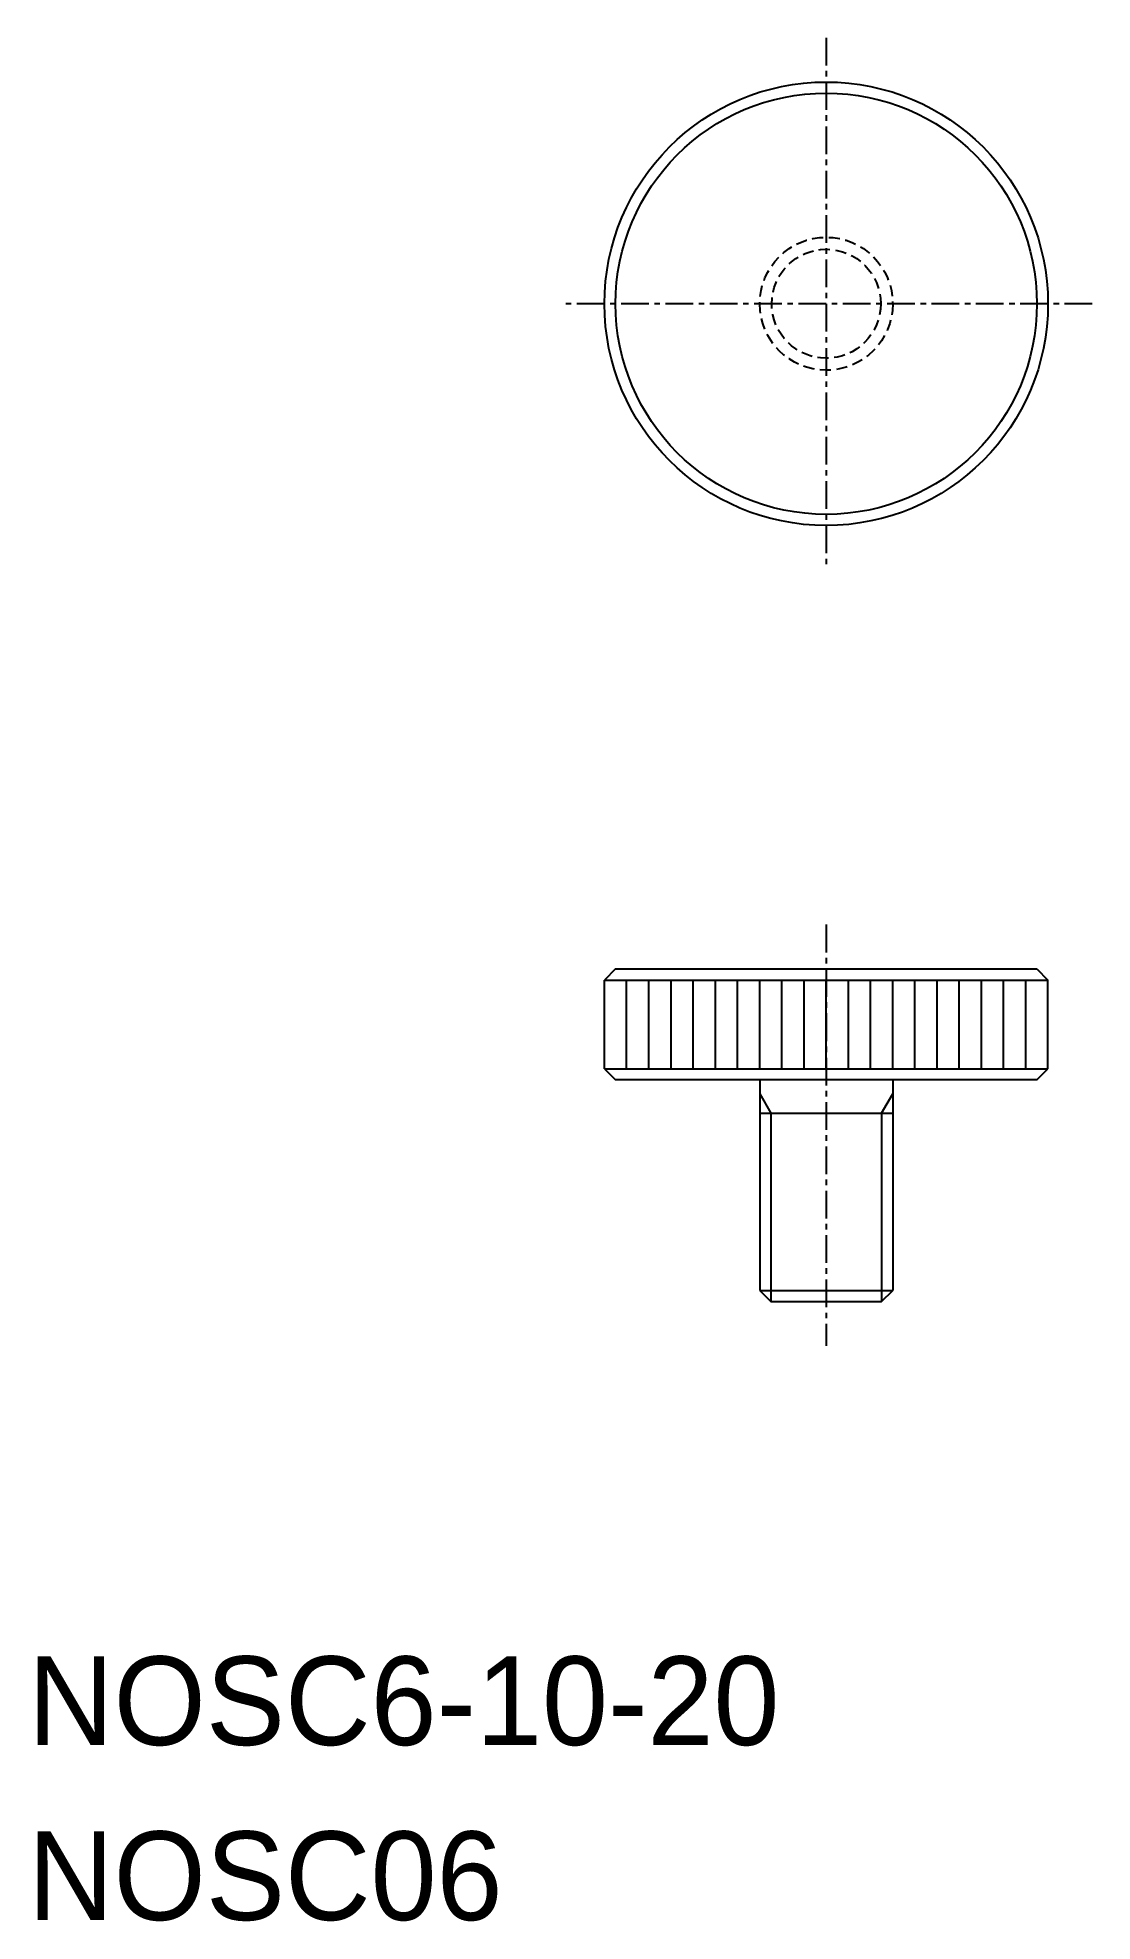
# Model space of a CAD drawing. Extents: x -13271 to -13223.5, y -445.4 to -360.5.
import ezdxf

# ---------------------------------------------------------------- set-up
doc = ezdxf.new("R2010")
doc.units = 0
doc.linetypes.add('CENTER', pattern=[2, 1.25, -0.25, 0.25, -0.25])
doc.linetypes.add('DASHED', pattern=[0.75, 0.5, -0.25])
doc.layers.get('0').update_dxf_attribs({"linetype": 'CONTINUOUS'})
doc.layers.add('CENTER', color=1, linetype='CENTER')

msp = doc.modelspace()

# ---------------------------------------------------------------- linework, layer by layer
at = {"color": 7, "linetype": 'CONTINUOUS'}
for p, q in [((-13244.969, -402.465), (-13245.469, -402.965)), ((-13244.969, -402.465), (-13225.969, -402.465)), ((-13225.969, -402.465), (-13225.469, -402.965)), ((-13245.469, -406.965), (-13245.469, -402.965)), ((-13245.469, -402.965), (-13225.469, -402.965)), ((-13244.469, -406.965), (-13244.469, -402.965)), ((-13243.469, -406.965), (-13243.469, -402.965)), ((-13242.469, -406.965), (-13242.469, -402.965)), ((-13241.469, -406.965), (-13241.469, -402.965)), ((-13240.469, -406.965), (-13240.469, -402.965)), ((-13239.469, -406.965), (-13239.469, -402.965)), ((-13238.469, -406.965), (-13238.469, -402.965)), ((-13237.469, -406.965), (-13237.469, -402.965)), ((-13236.469, -406.965), (-13236.469, -402.965)), ((-13235.469, -406.965), (-13235.469, -402.965)), ((-13234.469, -406.965), (-13234.469, -402.965)), ((-13233.469, -406.965), (-13233.469, -402.965)), ((-13232.469, -406.965), (-13232.469, -402.965)), ((-13231.469, -406.965), (-13231.469, -402.965)), ((-13230.469, -406.965), (-13230.469, -402.965)), ((-13229.469, -406.965), (-13229.469, -402.965)), ((-13228.469, -406.965), (-13228.469, -402.965)), ((-13227.469, -406.965), (-13227.469, -402.965)), ((-13226.469, -406.965), (-13226.469, -402.965)), ((-13225.469, -406.965), (-13225.469, -402.965)), ((-13245.469, -406.965), (-13244.969, -407.465)), ((-13245.469, -406.965), (-13225.469, -406.965)), ((-13225.969, -407.465), (-13244.969, -407.465)), ((-13238.469, -407.465), (-13238.469, -416.965)), ((-13235.469, -406.965), (-13235.469, -406.965)), ((-13232.469, -407.465), (-13232.469, -416.965)), ((-13225.969, -407.465), (-13225.469, -406.965)), ((-13238.469, -408.965), (-13232.469, -408.965)), ((-13238.469, -416.965), (-13237.969, -417.465)), ((-13238.469, -416.965), (-13232.469, -416.965)), ((-13232.969, -417.465), (-13232.469, -416.965)), ((-13237.969, -417.465), (-13232.969, -417.465))]:
    msp.add_line(p, q, dxfattribs=at)
at = {"color": 3, "linetype": 'CONTINUOUS'}
for p, q in [((-13238.469, -408.099), (-13237.969, -408.965)), ((-13232.969, -408.965), (-13232.469, -408.099)), ((-13237.969, -408.965), (-13237.969, -417.465)), ((-13232.969, -408.965), (-13232.969, -417.465))]:
    msp.add_line(p, q, dxfattribs=at)
at = {"color": 7, "linetype": 'CONTINUOUS'}
for radius in [10, 9.5]:
    msp.add_circle((-13235.469, -372.465), radius, dxfattribs=at)
at = {"color": 3, "linetype": 'DASHED'}
for radius in [3, 2.458]:
    msp.add_circle((-13235.469, -372.465), radius, dxfattribs=at)
at = {"layer": 'CENTER', "color": 1, "linetype": 'CENTER'}
for p, q in [((-13235.469, -360.465), (-13235.469, -384.465)), ((-13223.469, -372.465), (-13247.469, -372.465)), ((-13235.469, -400.465), (-13235.469, -419.465))]:
    msp.add_line(p, q, dxfattribs=at)

# ---------------------------------------------------------------- texts
at = {"color": 7, "linetype": 'CONTINUOUS'}
for s, p in [('NOSC6-10-20', (-13271.469, -437.465)), ('NOSC06', (-13271.469, -445.358))]:
    msp.add_text(s, height=4, dxfattribs=at).set_placement(p)

doc.saveas('drawing.dxf')
